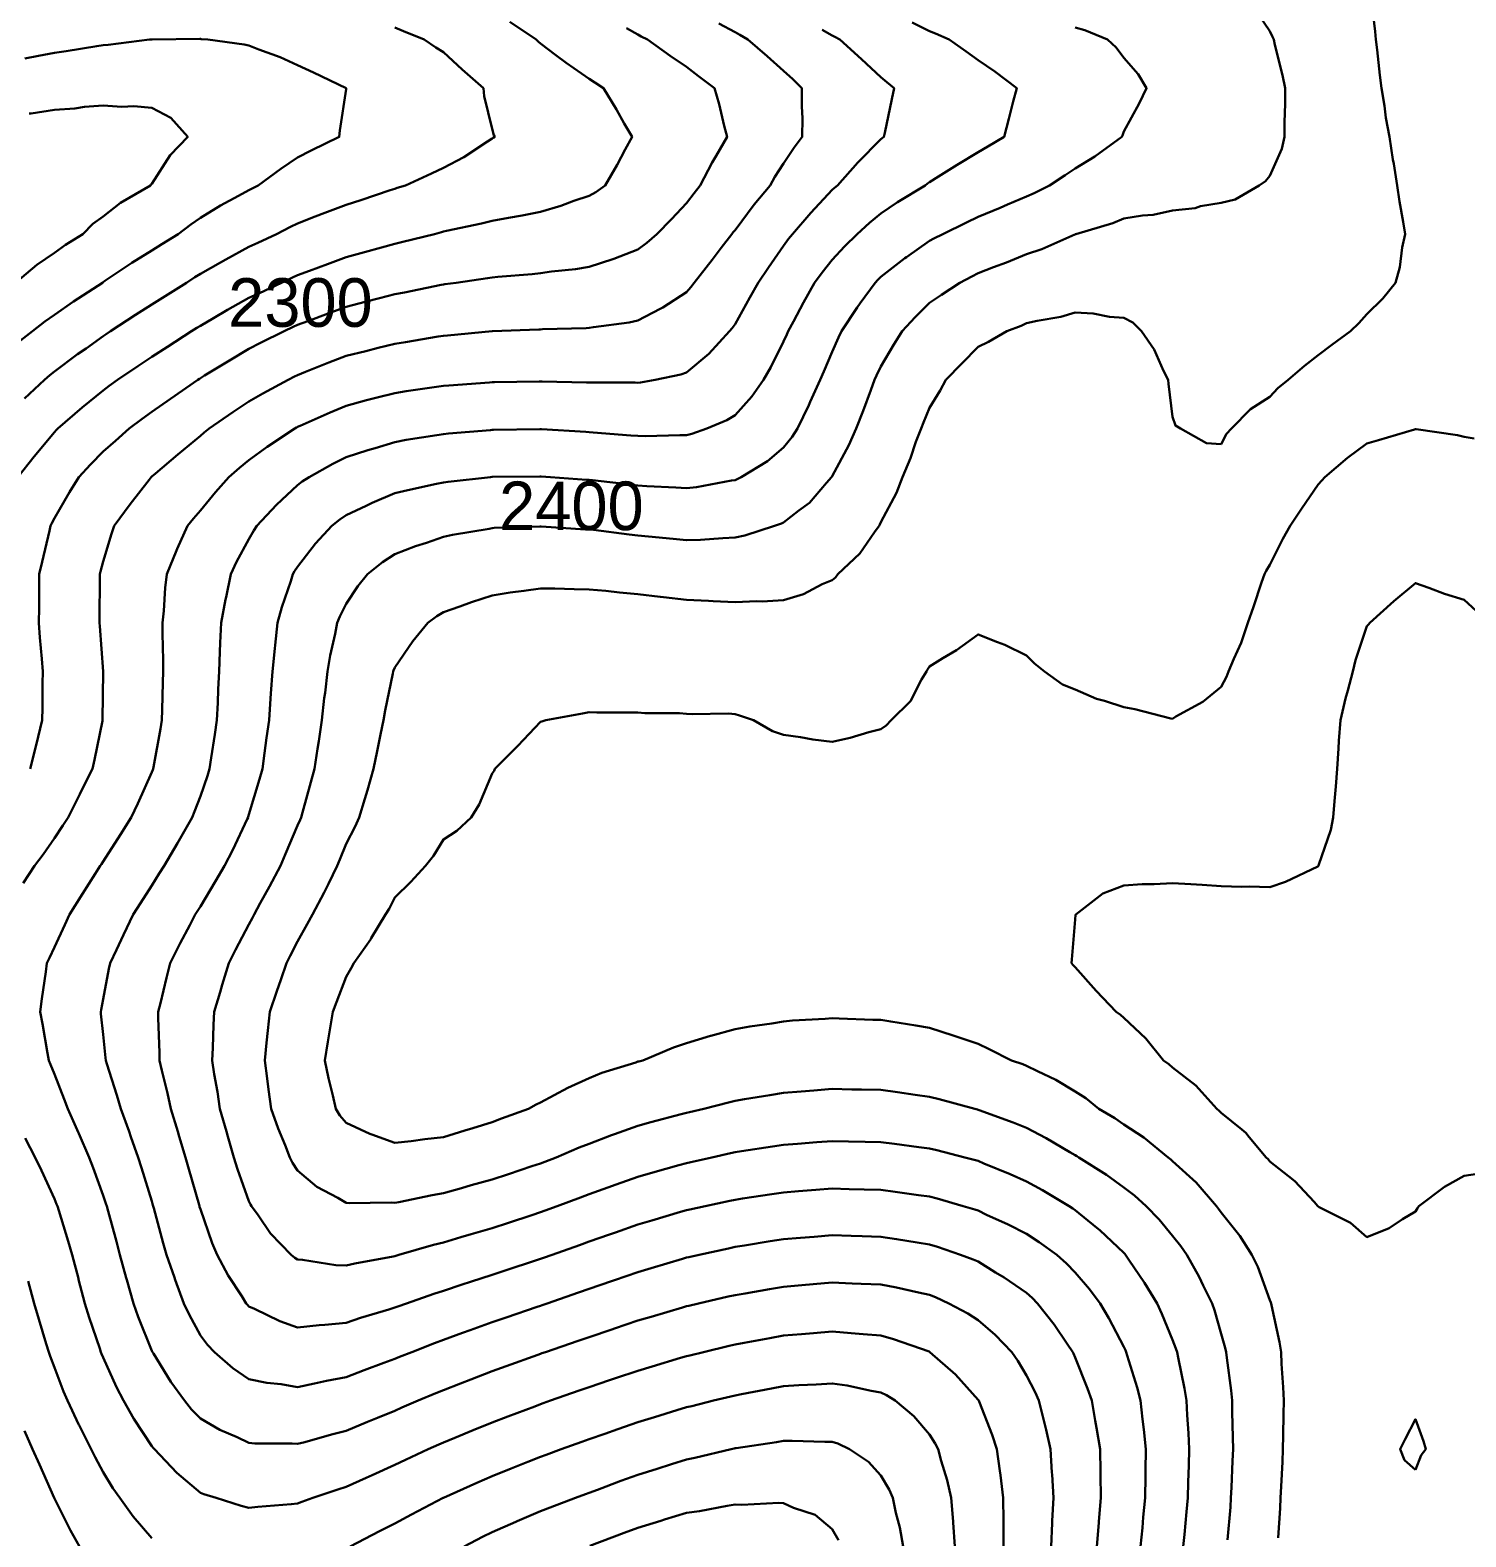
# Model space of a CAD drawing. Header units: inches. Extents: x 29277 to 43569, y 11651 to 22756.
# Drawn here: x 30785 to 33739, y 16870 to 19969 of the extents above; entities that cross this region are included whole.
import ezdxf

# ---------------------------------------------------------------- set-up
doc = ezdxf.new("R2010")
doc.units = ezdxf.units.IN
doc.header["$MEASUREMENT"] = 0
doc.layers.add('test_100m', color=124, linetype='Continuous', lineweight=30, true_color=0x00b06f)
doc.layers.add('test_20m', color=244, linetype='Continuous', lineweight=30, true_color=0xa80019)

msp = doc.modelspace()

# ---------------------------------------------------------------- linework, layer by layer
at = {"layer": 'test_100m'}
for points, elevation in [([(31772.1, 19986.7), (31826.1, 19949.9), (31830.9, 19945.5), (31835.3, 19942), (31866.8, 19918.3), (31887.8, 19902.4), (31935.3, 19869.3), (31946.9, 19861.5), (31964.8, 19849.9), (31991.4, 19806), (32007.5, 19777.6), (32023.6, 19749.9), (32009.4, 19724), (31992.5, 19692.6), (31967.9, 19649.9), (31948.8, 19636.4), (31935.3, 19628.7), (31903.5, 19618.1), (31877.1, 19608.1), (31835.3, 19596), (31797.2, 19588), (31769, 19583.6), (31735.3, 19577.2), (31713.7, 19571.5), (31641.9, 19556.5), (31635.3, 19554.9), (31631.4, 19553.8), (31617.1, 19549.9), (31551.5, 19533.7), (31535.3, 19530.1), (31507.9, 19522.5), (31472.7, 19512.5), (31435.3, 19502.3), (31396.8, 19488.3), (31359.9, 19474.5), (31335.3, 19465.4), (31324.7, 19460.5), (31302.5, 19449.9), (31256.6, 19428.6), (31235.3, 19418.4), (31191.4, 19393.8), (31162.3, 19376.9), (31135.3, 19361.4), (31128.2, 19357), (31117.2, 19349.9), (31067.4, 19317.8), (31035.3, 19297.2), (31006.8, 19278.4), (30964.7, 19249.9), (30947.7, 19237.5), (30935.3, 19228.3), (30892.2, 19193), (30842.3, 19149.9), (30838.9, 19146.3), (30835.3, 19142.5), (30793, 19092.2), (30759.8, 19049.9)], 2300), ([(32935.3, 19975), (32954.8, 19969.4), (33001.3, 19949.9), (33019.4, 19934), (33035.3, 19912.3), (33064.5, 19879.1), (33081.9, 19849.9), (33066.5, 19818.6), (33035.3, 19760.7), (33032.2, 19753), (33031.1, 19749.9), (32975.5, 19709.6), (32935.3, 19685), (32914.4, 19670.8), (32882.6, 19649.9), (32851, 19634.2), (32835.3, 19627.3), (32796.1, 19610.7), (32781, 19604.2), (32735.3, 19585.2), (32711.2, 19573.9), (32662.7, 19549.9), (32644.4, 19540.8), (32635.3, 19536), (32587.8, 19502.4), (32584.8, 19500.3), (32535.3, 19461.8), (32529.2, 19456), (32523.6, 19449.9), (32493, 19407.6), (32486.4, 19398.7), (32454.5, 19349.9), (32448.3, 19336.8), (32435.3, 19307.9), (32417.9, 19267.3), (32410.3, 19249.9), (32390.2, 19204.8), (32387.3, 19197.9), (32363.5, 19149.9), (32352.7, 19132.5), (32335.3, 19111), (32302.4, 19082.8), (32248.2, 19049.9), (32239.8, 19045.4), (32235.3, 19043.6), (32228, 19042.6), (32155.8, 19029.4), (32135.3, 19026.9), (32113.8, 19028.4), (32053.8, 19031.4), (32035.3, 19032.7), (32019.8, 19034.4), (31941.8, 19043.4), (31935.3, 19044.1), (31929.9, 19044.5), (31855.6, 19049.9), (31836.6, 19051.2), (31835.3, 19051.3), (31833.9, 19051.3), (31735.6, 19050.2), (31735.3, 19050.2), (31732.3, 19049.9), (31644.9, 19040.3), (31635.3, 19039.1), (31621.2, 19035.8), (31561.9, 19023.3), (31535.3, 19016.8), (31488.4, 18996.8), (31476.2, 18990.8), (31435.3, 18971.7), (31422.3, 18962.9), (31405.8, 18949.9), (31371.9, 18913.3), (31335.3, 18865.5), (31329.1, 18856.1), (31325.5, 18849.9), (31321.2, 18835.8), (31303.1, 18782.1), (31294.2, 18749.9), (31289.2, 18703.8), (31288.2, 18697), (31283.4, 18649.9), (31280.3, 18604.9), (31279.7, 18594.3), (31276.7, 18549.9), (31271.6, 18513.6), (31267.2, 18481.8), (31262.8, 18449.9), (31256.8, 18428.4), (31235.3, 18356), (31233.8, 18351.3), (31233.4, 18349.9), (31231.6, 18346.2), (31201.8, 18283.4), (31184.9, 18249.9), (31166.7, 18218.5), (31135.3, 18166.3), (31128.9, 18156.3), (31124.8, 18149.9), (31113.4, 18128), (31093.9, 18091.3), (31073.4, 18049.9), (31065.3, 18019.9), (31052.9, 17967.5), (31048.4, 17949.9), (31048.5, 17936.7), (31051.3, 17865.9), (31051.4, 17849.9), (31056, 17829.2), (31067.8, 17782.4), (31074.6, 17749.9), (31089, 17703.6), (31091.9, 17693.3), (31104.8, 17649.9), (31111.7, 17626.3), (31132.6, 17552.6), (31133.4, 17549.9), (31133.8, 17548.4), (31135.3, 17543.5), (31159.5, 17474.1), (31169.7, 17449.9), (31192.5, 17407.1), (31220.3, 17364.9), (31229.7, 17349.9), (31232.1, 17346.7), (31235.3, 17343.5), (31246.5, 17338.7), (31298.6, 17313.2), (31335.3, 17300.4), (31379.8, 17305.3), (31391.2, 17305.8), (31435.3, 17310.1), (31464.9, 17320.3), (31522.7, 17337.3), (31535.3, 17341.3), (31541.5, 17343.7), (31559.1, 17349.9), (31615.5, 17369.7), (31635.3, 17375.8), (31673.9, 17388.5), (31690.9, 17394.3), (31735.3, 17408.4), (31766.5, 17418.7), (31822.7, 17437.3), (31835.3, 17441.5), (31841.5, 17443.7), (31859.1, 17449.9), (31915.3, 17469.9), (31935.3, 17477), (31977.1, 17491.7), (31989.2, 17496), (32035.3, 17512.3), (32064.4, 17520.8), (32123.4, 17538.1), (32135.3, 17541.5), (32142.2, 17543), (32173.9, 17549.9), (32224.4, 17560.8), (32235.3, 17563.2), (32250.9, 17565.5), (32310.7, 17574.5), (32335.3, 17578.2), (32365.9, 17580.5), (32401.8, 17583.4), (32435.3, 17586), (32470.4, 17585.1), (32501, 17584.2), (32535.3, 17583.3), (32564.8, 17579.4), (32612.5, 17572.7), (32635.3, 17569.7), (32650.9, 17565.5), (32704.7, 17549.9), (32728.4, 17543), (32735.3, 17540.7), (32752.8, 17532.4), (32797.3, 17511.9), (32835.3, 17492.8), (32861.3, 17476), (32897.1, 17449.9), (32917.4, 17432.1), (32935.3, 17413.6), (32964.6, 17379.2), (32986.4, 17349.9), (33004.6, 17319.2), (33035.3, 17260.4), (33038.8, 17253.4), (33040.3, 17249.9), (33042.2, 17243), (33062.5, 17177.1), (33069.3, 17149.9), (33073.4, 17111.8), (33076.2, 17090.8), (33080.3, 17049.9), (33079.6, 17005.6), (33079.6, 16994.2), (33078.9, 16949.9), (33075.3, 16909.9), (33073.3, 16887.9), (33069.8, 16849.9)], 2400), ([(30773.4, 17088), (30790.2, 17049.9), (30804.1, 17018.7), (30834.8, 16949.9), (30835.3, 16948.8), (30868.2, 16882.8), (30886.6, 16849.9)], 2300), ([(31677.7, 16849.9), (31715.6, 16869.6), (31735.3, 16879.2), (31784.5, 16900.7), (31787.3, 16901.9), (31835.3, 16922.2), (31855.1, 16930.1), (31907.2, 16949.9), (31927.6, 16957.6), (31935.3, 16960.5), (31952, 16966.6), (32000.5, 16984.7), (32035.3, 16997.3), (32075.4, 17009.8), (32104.3, 17018.9), (32135.3, 17028.6), (32152.9, 17032.2), (32227, 17049.9), (32233.7, 17051.5), (32235.3, 17051.8), (32237.6, 17052.2), (32320.5, 17064.7), (32335.3, 17067.3), (32352.9, 17067.5), (32420.1, 17065.1), (32435.3, 17065.3), (32446.8, 17061.4), (32470.6, 17049.9), (32509.6, 17024.2), (32535.3, 16996.1), (32552.4, 16967.1), (32560, 16949.9), (32566.4, 16918.8), (32574.1, 16888.8), (32581.2, 16849.9)], 2300)]:
    msp.add_lwpolyline(points, dxfattribs=dict(at, elevation=elevation))
at = {"layer": 'test_20m'}
for points, elevation in [([(33543.2, 20042), (33552.1, 19966.7), (33553.7, 19949.9), (33556.3, 19928.9), (33561.9, 19876.5), (33565.4, 19849.9), (33571.6, 19813.6), (33574.5, 19789.1), (33582, 19749.9), (33588.7, 19703.4), (33590.6, 19694.6), (33597.9, 19649.9), (33602.1, 19616.7), (33610.2, 19575), (33613.8, 19549.9), (33607.7, 19522.4), (33603.1, 19482.1), (33593.9, 19449.9), (33568, 19417.1), (33535.3, 19385.4), (33518.7, 19366.5), (33501.9, 19349.9), (33463.3, 19321.9), (33435.3, 19300.8), (33406.6, 19278.6), (33373.3, 19249.9), (33352.3, 19232.9), (33335.3, 19215), (33295.5, 19189.7), (33256.9, 19149.9), (33246.5, 19138.7), (33235.3, 19117.8), (33205.1, 19119.7), (33152.1, 19149.9), (33141.3, 19155.9), (33135.3, 19173.8), (33127.4, 19242), (33126.2, 19249.9), (33116.8, 19268.4), (33097.9, 19312.5), (33071.4, 19349.9), (33053.5, 19368.1), (33035.3, 19377.8), (33005.6, 19379.6), (32972.2, 19386.8), (32935.3, 19388.4), (32905.8, 19379.4), (32857, 19371.7), (32835.3, 19366.4), (32824, 19361.2), (32794.4, 19349.9), (32756.9, 19328.3), (32735.3, 19317.7), (32701.6, 19283.6), (32669.3, 19249.9), (32657.4, 19227.8), (32635.3, 19192.7), (32623.2, 19162), (32618, 19149.9), (32607.6, 19122.2), (32596.5, 19088.7), (32579.7, 19049.9), (32567.7, 19017.5), (32535.3, 18956.9), (32533.1, 18952.1), (32531.7, 18949.9), (32522, 18936.6), (32492.4, 18892.8), (32446.7, 18849.9), (32441.7, 18843.4), (32435.3, 18838.2), (32414.9, 18829.5), (32376, 18809.2), (32335.3, 18796.9), (32291, 18794.2), (32280.3, 18794.9), (32235.3, 18792.7), (32190.3, 18794.9), (32181, 18795.6), (32135.3, 18797.7), (32088.2, 18802.8), (32081.5, 18803.7), (32035.3, 18809), (31997.7, 18812.3), (31969.4, 18815.7), (31935.3, 18819), (31904.5, 18819.1), (31864.6, 18820.6), (31835.3, 18820.7), (31801, 18815.6), (31772.8, 18812.4), (31735.3, 18806.3), (31692.9, 18792.3), (31669.1, 18783.7), (31635.3, 18772), (31621.7, 18763.5), (31603.2, 18749.9), (31572.7, 18712.5), (31535.3, 18657.9), (31532.9, 18652.2), (31532.2, 18649.9), (31531.4, 18646.1), (31515.4, 18569.7), (31511.9, 18549.9), (31505.9, 18520.5), (31498.8, 18486.3), (31491.5, 18449.9), (31479.1, 18406.1), (31473.5, 18388.1), (31462.2, 18349.9), (31453.7, 18331.4), (31435.3, 18295.3), (31422.3, 18262.9), (31416.8, 18249.9), (31398.6, 18213.2), (31390, 18195.2), (31365.7, 18149.9), (31355.3, 18129.9), (31335.3, 18094.4), (31320.3, 18064.8), (31312.6, 18049.9), (31300.7, 18015.3), (31292.7, 17992.5), (31278.3, 17949.9), (31273.9, 17911.3), (31271.6, 17886.2), (31267.6, 17849.9), (31272.6, 17812.5), (31275.7, 17790.3), (31281.1, 17749.9), (31295.4, 17710), (31309.5, 17675.7), (31319.5, 17649.9), (31324.8, 17639.4), (31335.3, 17623.2), (31375, 17589.6), (31418.1, 17567.1), (31435.3, 17556.9), (31441.6, 17556.2), (31527.9, 17557.3), (31535.3, 17556.7), (31543.5, 17558.1), (31612.3, 17572.9), (31635.3, 17576.6), (31672.4, 17587), (31692.3, 17592.9), (31735.3, 17604.5), (31769.1, 17616.1), (31817.4, 17632), (31835.3, 17638), (31843.9, 17641.3), (31867.3, 17649.9), (31914.7, 17670.5), (31935.3, 17678.5), (31981.2, 17695.8), (31987.1, 17698.1), (32035.3, 17715.2), (32062.3, 17722.9), (32124.3, 17738.9), (32135.3, 17741.9), (32141.8, 17743.4), (32171.4, 17749.9), (32221.7, 17763.5), (32235.3, 17766.6), (32255.1, 17769.8), (32306.7, 17778.5), (32335.3, 17782.9), (32371.2, 17785.8), (32397.2, 17788), (32435.3, 17791.1), (32475.7, 17790.3), (32495.3, 17789.9), (32535.3, 17789), (32569.7, 17784.3), (32606, 17779.2), (32635.3, 17775.2), (32655.5, 17770.1), (32729, 17749.9), (32734.1, 17748.7), (32735.3, 17748.4), (32737.7, 17747.5), (32807.8, 17722.4), (32835.3, 17711.2), (32875.3, 17689.9), (32923.9, 17661.3), (32935.3, 17654.7), (32938.3, 17652.9), (32942.7, 17649.9), (32999.5, 17614.1), (33035.3, 17588.7), (33057.3, 17571.9), (33081.3, 17549.9), (33107.8, 17522.4), (33135.3, 17488.9), (33152.8, 17467.4), (33165, 17449.9), (33190, 17404.7), (33198.5, 17386.7), (33216.8, 17349.9), (33221.6, 17336.3), (33235.3, 17287.4), (33243.9, 17258.6), (33245.8, 17249.9), (33247, 17238.2), (33256, 17170.7), (33258, 17149.9), (33258.2, 17127), (33259.7, 17074.3), (33259.9, 17049.9), (33258.9, 17026.3), (33256.6, 16971.2), (33255.7, 16949.9), (33254.4, 16930.8), (33248.5, 16863.2)], 2440), ([(33302.1, 20016.7), (33335.3, 19967.2), (33341.3, 19955.9), (33343.7, 19949.9), (33346.1, 19939.1), (33361.9, 19876.5), (33367.3, 19849.9), (33367.3, 19817.9), (33365.7, 19780.3), (33365.7, 19749.9), (33360, 19725.2), (33335.3, 19669.6), (33326.4, 19658.8), (33313.5, 19649.9), (33264.2, 19621), (33235.3, 19614.4), (33192.7, 19607.3), (33181.8, 19603.4), (33135.3, 19598.5), (33095.3, 19589.8), (33073.8, 19588.4), (33035.3, 19581.9), (33012.7, 19572.5), (32936.5, 19549.9), (32935.6, 19549.6), (32935.3, 19549.5), (32934.7, 19549.3), (32866.3, 19518.9), (32835.3, 19508.5), (32793.6, 19491.6), (32767, 19481.6), (32735.3, 19469.3), (32722.4, 19462.8), (32698, 19449.9), (32660.2, 19425), (32635.3, 19408.3), (32605.9, 19379.3), (32578.9, 19349.9), (32562.2, 19322.9), (32535.3, 19277.2), (32526.4, 19258.8), (32522.4, 19249.9), (32514.5, 19229.1), (32499, 19186.2), (32484.6, 19149.9), (32469.6, 19115.5), (32435.3, 19052), (32434.5, 19050.7), (32433.9, 19049.9), (32423.5, 19038.1), (32388.2, 18997), (32366.3, 18980.9), (32335.3, 18956.8), (32330.6, 18954.5), (32316.2, 18949.9), (32255.4, 18929.8), (32235.3, 18925.5), (32210, 18924.6), (32164.1, 18921.1), (32135.3, 18920.1), (32108.2, 18922.9), (32057.3, 18927.9), (32035.3, 18930.1), (32017.4, 18932), (31944.1, 18941.1), (31935.3, 18942.1), (31927.8, 18942.4), (31836.6, 18948.6), (31835.3, 18948.6), (31833.9, 18948.5), (31740, 18945.2), (31735.3, 18944.9), (31729.2, 18943.8), (31654.1, 18931), (31635.3, 18927.3), (31600.4, 18915), (31577.6, 18907.6), (31535.3, 18891.5), (31510.3, 18874.9), (31478.8, 18849.9), (31459.4, 18825.8), (31435.3, 18788.9), (31422.3, 18762.9), (31417, 18749.9), (31412.6, 18727.2), (31402.4, 18682.8), (31396.5, 18649.9), (31391.7, 18606.3), (31390.2, 18594.9), (31385.5, 18549.9), (31378.7, 18506.5), (31376.4, 18491), (31370, 18449.9), (31362.8, 18422.4), (31345.1, 18359.7), (31342.4, 18349.9), (31340.3, 18344.8), (31335.3, 18333.3), (31310.7, 18274.5), (31299.8, 18249.9), (31277.6, 18207.6), (31258.5, 18173.1), (31245.8, 18149.9), (31242.3, 18142.9), (31235.3, 18129.5), (31207.8, 18077.4), (31193.7, 18049.9), (31179.9, 18005.3), (31175.7, 17990.3), (31163.8, 17949.9), (31162.2, 17923), (31160.9, 17875.5), (31159.4, 17849.9), (31163.8, 17821.4), (31170.3, 17784.9), (31175.4, 17749.9), (31188.8, 17703.4), (31191.6, 17693.6), (31204.1, 17649.9), (31211.7, 17626.3), (31235.3, 17560.1), (31238.5, 17553.1), (31240.5, 17549.9), (31254, 17531.1), (31279.4, 17494), (31322.3, 17449.9), (31329.3, 17443.9), (31335.3, 17440.2), (31345.6, 17439.6), (31414.2, 17428.8), (31435.3, 17427.7), (31452.9, 17432.3), (31532.1, 17446.7), (31535.3, 17447.4), (31537.1, 17448), (31543.7, 17449.9), (31614.7, 17470.5), (31635.3, 17475.3), (31671.4, 17486), (31692.6, 17492.5), (31735.3, 17504.8), (31769.2, 17516), (31817, 17531.6), (31835.3, 17537.6), (31844.4, 17540.8), (31869.5, 17549.9), (31917.3, 17567.9), (31935.3, 17574.6), (31973.9, 17588.6), (31990.6, 17594.6), (32035.3, 17610.6), (32065.9, 17619.3), (32119.6, 17634.2), (32135.3, 17638.6), (32144.6, 17640.6), (32187.3, 17649.9), (32226.3, 17658.9), (32235.3, 17661), (32248.3, 17662.9), (32312.4, 17672.8), (32335.3, 17676.1), (32363.7, 17678.3), (32403.7, 17681.5), (32435.3, 17683.9), (32468.6, 17683.2), (32502.9, 17682.3), (32535.3, 17681.5), (32563.4, 17678), (32613.7, 17671.5), (32635.3, 17668.8), (32650.4, 17665), (32707.9, 17649.9), (32729.8, 17644.4), (32735.3, 17642.9), (32747.4, 17637.8), (32801.3, 17615.9), (32835.3, 17601), (32868.1, 17582.7), (32922.9, 17549.9), (32930.5, 17545.1), (32935.3, 17541.7), (32979.9, 17505.3), (32985.9, 17500.5), (33035.3, 17453.7), (33037.2, 17451.8), (33038.7, 17449.9), (33045.6, 17439.6), (33077.8, 17392.4), (33103.5, 17349.9), (33113.7, 17328.3), (33135.3, 17275.2), (33142.4, 17257.1), (33144.7, 17249.9), (33146.7, 17238.5), (33160, 17174.7), (33164, 17149.9), (33165.5, 17119.7), (33168.2, 17082.8), (33169.8, 17049.9), (33168.7, 17016.5), (33167.7, 16982.4), (33166.7, 16949.9), (33164.2, 16921), (33159.8, 16874.4), (33157.6, 16849.9)], 2420), ([(31772.1, 19986.7), (31826.1, 19949.9), (31830.9, 19945.5), (31835.3, 19942), (31866.8, 19918.3), (31887.8, 19902.4), (31935.3, 19869.3), (31946.9, 19861.5), (31964.8, 19849.9), (31991.4, 19806), (32007.5, 19777.6), (32023.6, 19749.9), (32009.4, 19724), (31992.5, 19692.6), (31967.9, 19649.9), (31948.8, 19636.4), (31935.3, 19628.7), (31903.5, 19618.1), (31877.1, 19608.1), (31835.3, 19596), (31797.2, 19588), (31769, 19583.6), (31735.3, 19577.2), (31713.7, 19571.5), (31641.9, 19556.5), (31635.3, 19554.9), (31631.4, 19553.8), (31617.1, 19549.9), (31551.5, 19533.7), (31535.3, 19530.1), (31507.9, 19522.5), (31472.7, 19512.5), (31435.3, 19502.3), (31396.8, 19488.3), (31359.9, 19474.5), (31335.3, 19465.4), (31324.7, 19460.5), (31302.5, 19449.9), (31256.6, 19428.6), (31235.3, 19418.4), (31191.4, 19393.8), (31162.3, 19376.9), (31135.3, 19361.4), (31128.2, 19357), (31117.2, 19349.9), (31067.4, 19317.8), (31035.3, 19297.2), (31006.8, 19278.4), (30964.7, 19249.9), (30947.7, 19237.5), (30935.3, 19228.3), (30892.2, 19193), (30842.3, 19149.9), (30838.9, 19146.3), (30835.3, 19142.5), (30793, 19092.2), (30759.8, 19049.9)], 2300), ([(32201.8, 19983.4), (32235.3, 19965.1), (32245, 19959.6), (32261.9, 19949.9), (32301.6, 19916.2), (32335.3, 19885.6), (32354, 19868.6), (32373, 19849.9), (32372.6, 19812.6), (32374, 19788.6), (32373.7, 19749.9), (32357.2, 19728), (32335.3, 19695), (32317.4, 19667.8), (32307.3, 19649.9), (32274.6, 19610.6), (32235.3, 19558), (32231.6, 19553.6), (32228.8, 19549.9), (32206.9, 19521.5), (32188.1, 19497.1), (32150.9, 19449.9), (32144.3, 19440.9), (32135.3, 19430.4), (32086.6, 19398.6), (32081.6, 19396.2), (32035.3, 19371.9), (32017.2, 19368), (31943.8, 19358.4), (31935.3, 19356.8), (31928.8, 19356.4), (31839.4, 19354), (31835.3, 19353.7), (31831.7, 19353.5), (31736.2, 19349.9), (31735.3, 19349.9), (31643.8, 19341.4), (31635.3, 19340.7), (31624.4, 19339), (31557.5, 19327.7), (31535.3, 19324.3), (31501.1, 19315.7), (31475.9, 19309.3), (31435.3, 19299.2), (31399.8, 19285.4), (31351.7, 19266.3), (31335.3, 19259.9), (31328.6, 19256.6), (31315.7, 19249.9), (31263.5, 19221.7), (31235.3, 19205.3), (31201.9, 19183.3), (31153.4, 19149.9), (31143.3, 19141.9), (31135.3, 19135), (31088.8, 19096.4), (31042.8, 19057.4), (31035.3, 19051), (31034, 19049.9), (31029.7, 19044.3), (30990.9, 18994.3), (30958.1, 18949.9), (30952.3, 18932.9), (30935.3, 18876.5), (30929.7, 18855.5), (30928.3, 18849.9), (30928.3, 18842.9), (30927.9, 18757.3), (30927.9, 18749.9), (30928.4, 18743), (30935, 18650.2), (30935, 18649.6), (30934.1, 18551.1), (30934.1, 18549.9), (30933.8, 18548.4), (30917.1, 18468.1), (30913.1, 18449.9), (30891.7, 18406.3), (30887.5, 18397.7), (30863.3, 18349.9), (30852.3, 18332.9), (30835.3, 18307.4), (30811.5, 18273.7), (30794.3, 18249.9), (30770.6, 18214.6)], 2340), ([(31535.3, 19974.6), (31553, 19967.6), (31595.4, 19949.9), (31619.5, 19934.1), (31635.3, 19923.9), (31674.1, 19888.7), (31717.6, 19849.9), (31719.3, 19833.9), (31735.3, 19766.4), (31738.8, 19753.4), (31740.9, 19749.9), (31737.5, 19747.7), (31735.3, 19746.6), (31726.1, 19740.7), (31677.3, 19707.9), (31635.3, 19686), (31610.9, 19674.3), (31557.4, 19649.9), (31540.4, 19644.8), (31535.3, 19643.3), (31525.5, 19640.1), (31465.4, 19619.8), (31435.3, 19610.2), (31391.4, 19593.8), (31371.3, 19585.9), (31335.3, 19572), (31320.5, 19564.7), (31291.9, 19549.9), (31253.2, 19532), (31235.3, 19523.6), (31187.6, 19497.6), (31176.9, 19491.5), (31135.3, 19468.1), (31124.1, 19461.1), (31106.9, 19449.9), (31062.8, 19422.3), (31035.3, 19404.8), (31001.6, 19383.6), (30950.6, 19349.9), (30941.3, 19343.8), (30935.3, 19339.8), (30900.1, 19314.7), (30882.7, 19302.5), (30835.3, 19266.9), (30825.7, 19259.5), (30814.6, 19249.9), (30773.4, 19211.8)], 2280), ([(32012, 19973.2), (32035.3, 19960.6), (32042.1, 19956.7), (32055, 19949.9), (32101.9, 19916.5), (32135.3, 19893.9), (32160.3, 19874.9), (32192.8, 19849.9), (32202.9, 19817.5), (32212.9, 19772.3), (32219, 19749.9), (32196.5, 19711.1), (32188, 19697.2), (32163.9, 19649.9), (32150.9, 19634.3), (32135.3, 19613.3), (32104.4, 19580.8), (32074.6, 19549.9), (32053.6, 19531.6), (32035.3, 19518.1), (31986.1, 19499.1), (31983.9, 19498.5), (31935.3, 19482.3), (31907.3, 19477.8), (31858, 19472.6), (31835.3, 19469.3), (31817.8, 19467.4), (31747.1, 19461.7), (31735.3, 19460.5), (31726.2, 19459), (31661.8, 19449.9), (31638.5, 19446.7), (31635.3, 19446.3), (31630.9, 19445.5), (31555.2, 19430), (31535.3, 19426.3), (31503.5, 19418.1), (31474.6, 19410.5), (31435.3, 19400.5), (31398.4, 19386.8), (31356.3, 19370.9), (31335.3, 19363.1), (31326.3, 19358.9), (31307.7, 19349.9), (31259.1, 19326.1), (31235.3, 19313.9), (31195.2, 19290), (31144.1, 19258.7), (31135.3, 19253.3), (31133.2, 19252), (31129.9, 19249.9), (31074, 19211.2), (31035.3, 19184.4), (31015.4, 19169.8), (30988.6, 19149.9), (30960.4, 19124.8), (30935.3, 19102.3), (30909.5, 19075.7), (30885.4, 19049.9), (30866.2, 19019), (30835.3, 18965.6), (30829.9, 18955.3), (30827.1, 18949.9), (30824.6, 18939.2), (30809.8, 18875.4), (30803.8, 18849.9), (30803.4, 18818), (30803.3, 18781.9), (30802.8, 18749.9), (30805, 18719.7), (30808.9, 18676.3), (30810.9, 18649.9), (30810.5, 18625.1), (30810.2, 18575), (30809.7, 18549.9), (30801.2, 18515.8), (30795.2, 18490), (30784.9, 18449.9)], 2320), ([(32414.8, 19970.3), (32435.3, 19958.5), (32440.9, 19955.5), (32450.8, 19949.9), (32495.4, 19910), (32535.3, 19872.9), (32547.9, 19862.5), (32562.4, 19849.9), (32557.9, 19827.3), (32543.3, 19757.9), (32541.7, 19749.9), (32538, 19747.1), (32535.3, 19744.9), (32488.2, 19697), (32445.9, 19649.9), (32440.1, 19645.1), (32435.3, 19640.6), (32391.3, 19593.9), (32353.4, 19549.9), (32345.4, 19539.8), (32335.3, 19525.6), (32303.9, 19481.3), (32282.8, 19449.9), (32265.9, 19419.3), (32235.3, 19364.6), (32229.2, 19356), (32224, 19349.9), (32181.6, 19303.6), (32135.3, 19265), (32124.1, 19261), (32070.7, 19249.9), (32040.6, 19244.5), (32035.3, 19244), (32029.7, 19244.3), (31941, 19244.2), (31935.3, 19244.4), (31930, 19244.6), (31838.4, 19246.8), (31835.3, 19246.9), (31832.3, 19246.9), (31740.1, 19245), (31735.3, 19245), (31729.9, 19244.5), (31646.7, 19238.4), (31635.3, 19237.5), (31620.8, 19235.4), (31558.7, 19226.4), (31535.3, 19222.9), (31498.8, 19213.4), (31477.2, 19208), (31435.3, 19196.7), (31402.3, 19182.9), (31340.8, 19155.4), (31335.3, 19153), (31333.3, 19151.9), (31329.9, 19149.9), (31272.8, 19112.4), (31235.3, 19084.7), (31216, 19069.2), (31193.7, 19049.9), (31166.1, 19019.1), (31135.3, 18981.1), (31120.8, 18964.4), (31109.1, 18949.9), (31087.7, 18902.3), (31086.1, 18899.1), (31066.4, 18849.9), (31063.1, 18822.1), (31060, 18774.6), (31057.3, 18749.9), (31057.3, 18727.9), (31058.7, 18673.3), (31058.7, 18649.9), (31058, 18627.2), (31056.7, 18571.3), (31056.1, 18549.9), (31053.1, 18532.1), (31038.8, 18453.4), (31038.2, 18449.9), (31037.4, 18447.8), (31035.3, 18442.8), (31006.6, 18378.6), (30993, 18349.9), (30970.8, 18314.4), (30935.3, 18259.1), (30931.7, 18253.5), (30929.3, 18249.9), (30919, 18233.7), (30892.9, 18192.3), (30866.2, 18149.9), (30856.3, 18128.9), (30835.3, 18082.9), (30824.6, 18060.6), (30819.7, 18049.9), (30817.3, 18031.9), (30808.9, 17976.2), (30805.7, 17949.9), (30810.5, 17925.1), (30820.7, 17864.5), (30823.4, 17849.9), (30827, 17841.6), (30835.3, 17821.6), (30855.3, 17769.9), (30862.4, 17749.9), (30884.4, 17700.8), (30885, 17699.6), (30906.3, 17649.9), (30914.5, 17629.1), (30935.3, 17572), (30940.9, 17555.5), (30942.7, 17549.9), (30945.4, 17539.8), (30962.5, 17477.1), (30969.9, 17449.9), (30982.8, 17402.4), (30983.8, 17398.4), (30997.5, 17349.9), (31007.4, 17322), (31035.3, 17252.6), (31036.1, 17250.7), (31036.5, 17249.9), (31038.7, 17246.5), (31074.2, 17188.8), (31102.6, 17149.9), (31117.1, 17131.8), (31135.3, 17112.8), (31175.3, 17089.9), (31210.8, 17074.4), (31235.3, 17062.7), (31247.3, 17061.9), (31323.8, 17061.4), (31335.3, 17060.8), (31350.1, 17064.7), (31405.2, 17080), (31435.3, 17087.6), (31479.2, 17106), (31499.7, 17114.3), (31535.3, 17129), (31549.8, 17135.4), (31583.2, 17149.9), (31619.9, 17165.3), (31635.3, 17171.5), (31670.6, 17185.2), (31691.7, 17193.5), (31735.3, 17210.2), (31764.5, 17220.7), (31829.6, 17244.2), (31835.3, 17246.3), (31838, 17247.2), (31845.5, 17249.9), (31912.5, 17272.7), (31935.3, 17280.7), (31981.6, 17296.2), (31987.2, 17298), (32035.3, 17314.4), (32062.7, 17322.4), (32127, 17341.7), (32135.3, 17344.1), (32140, 17345.2), (32160.1, 17349.9), (32221.4, 17363.8), (32235.3, 17367), (32255.9, 17370.5), (32305.9, 17379.3), (32335.3, 17384.3), (32372.8, 17387.4), (32395.8, 17389.3), (32435.3, 17392.6), (32476.4, 17391), (32495, 17390.2), (32535.3, 17388.6), (32567.7, 17382.3), (32613, 17372.1), (32635.3, 17367.6), (32647.9, 17362.5), (32675.4, 17349.9), (32714.4, 17329), (32735.3, 17315.5), (32770.3, 17285), (32804.8, 17249.9), (32817.3, 17232), (32835.3, 17201.4), (32852.5, 17167.1), (32860.3, 17149.9), (32868.3, 17116.9), (32875.3, 17089.9), (32884.5, 17049.9), (32887.4, 17002), (32887.5, 16997.7), (32890.3, 16949.9), (32888.1, 16902.7), (32887.7, 16897.5), (32885.6, 16849.9)], 2360), ([(32599.9, 19985.3), (32635.3, 19967.6), (32647.8, 19962.4), (32676, 19949.9), (32710.7, 19925.3), (32735.3, 19907.7), (32769.9, 19884.5), (32814.9, 19849.9), (32807.8, 19822.4), (32798.4, 19786.8), (32788.9, 19749.9), (32755.3, 19729.9), (32735.3, 19718.2), (32692.6, 19692.6), (32653.6, 19668.2), (32635.3, 19656.9), (32631.3, 19653.9), (32626.5, 19649.9), (32569.6, 19615.5), (32535.3, 19592.5), (32512.1, 19573.1), (32486.9, 19549.9), (32460.5, 19524.6), (32435.3, 19497), (32414.3, 19470.9), (32399.1, 19449.9), (32375.9, 19409.2), (32355.4, 19370), (32344.6, 19349.9), (32341.8, 19343.4), (32335.3, 19328.6), (32309, 19276.1), (32293.8, 19249.9), (32269.7, 19215.5), (32235.3, 19177.4), (32218.2, 19167), (32177.3, 19149.9), (32146.1, 19139.1), (32135.3, 19136.3), (32121.8, 19136.5), (32050.9, 19134.3), (32035.3, 19134.5), (32021.2, 19135.8), (31943.3, 19141.9), (31935.3, 19142.6), (31928.5, 19143.1), (31836.9, 19148.3), (31835.3, 19148.4), (31833.8, 19148.4), (31738.2, 19147), (31735.3, 19147), (31732.1, 19146.7), (31645.7, 19139.5), (31635.3, 19138.5), (31621.5, 19136.1), (31558.9, 19126.3), (31535.3, 19122.1), (31495.1, 19109.7), (31479.9, 19105.3), (31435.3, 19090.7), (31408.1, 19077.1), (31358.8, 19049.9), (31344.6, 19040.6), (31335.3, 19033.4), (31292.2, 18993), (31251.6, 18949.9), (31245.2, 18940), (31235.3, 18922.2), (31209.7, 18875.5), (31197.6, 18849.9), (31188.1, 18802.7), (31187, 18798.2), (31178.1, 18749.9), (31176, 18709.2), (31175.5, 18690.1), (31173.6, 18649.9), (31171.9, 18613.3), (31170.9, 18585.5), (31169.3, 18549.9), (31164.9, 18520.2), (31157.6, 18472.2), (31154.3, 18449.9), (31149.7, 18435.5), (31135.3, 18393.6), (31123.4, 18361.8), (31118.6, 18349.9), (31096.5, 18311.1), (31088.5, 18296.7), (31060.7, 18249.9), (31050.8, 18234.4), (31035.3, 18209.9), (31011.8, 18173.4), (30997, 18149.9), (30976.8, 18108.4), (30962.5, 18077.1), (30949.8, 18049.9), (30947.1, 18038), (30935.3, 17976), (30931, 17954.2), (30930.2, 17949.9), (30930.8, 17945.4), (30935.3, 17903.1), (30940.2, 17854.8), (30940.5, 17849.9), (30942.7, 17842.5), (30963.5, 17778.1), (30971.5, 17749.9), (30988.8, 17703.4), (30992.4, 17692.8), (31007.6, 17649.9), (31014.4, 17629), (31035.3, 17559.9), (31037.6, 17552.2), (31038.2, 17549.9), (31039.4, 17545.8), (31059, 17473.6), (31065.8, 17449.9), (31081.8, 17403.4), (31083.4, 17398.1), (31101.4, 17349.9), (31112.2, 17326.8), (31135.3, 17284.2), (31149.9, 17264.5), (31164, 17249.9), (31202.2, 17216.8), (31235.3, 17193.9), (31272.2, 17186.8), (31301.6, 17183.6), (31335.3, 17177.9), (31370.4, 17185.1), (31394.5, 17190.7), (31435.3, 17198.4), (31472.4, 17212.8), (31512.9, 17227.5), (31535.3, 17235.9), (31545.2, 17240), (31570, 17249.9), (31616.9, 17268.3), (31635.3, 17275.1), (31674.7, 17289.4), (31690.2, 17295), (31735.3, 17311), (31764.2, 17321), (31828.2, 17342.8), (31835.3, 17345.2), (31838.8, 17346.4), (31848.5, 17349.9), (31913, 17372.2), (31935.3, 17380), (31981, 17395.6), (31987.4, 17397.7), (32035.3, 17414.3), (32062.8, 17422.4), (32126.9, 17441.5), (32135.3, 17444), (32140.1, 17445.1), (32161.4, 17449.9), (32222, 17463.2), (32235.3, 17466.1), (32254.5, 17469.1), (32307.5, 17477.7), (32335.3, 17482), (32370.2, 17484.8), (32398.1, 17487), (32435.3, 17490), (32474.3, 17488.9), (32496.9, 17488.2), (32535.3, 17487.2), (32567.7, 17482.3), (32609.8, 17475.4), (32635.3, 17471.4), (32651.7, 17466.3), (32699.5, 17449.9), (32725.5, 17440.1), (32735.3, 17435.9), (32771.5, 17413.6), (32788.8, 17403.4), (32835.3, 17371.5), (32846.7, 17361.3), (32857.8, 17349.9), (32891.7, 17306.3), (32918.6, 17266.6), (32930.2, 17249.9), (32931.8, 17246.5), (32935.3, 17238.5), (32960.4, 17175.1), (32969.2, 17149.9), (32976.3, 17108.9), (32979.2, 17093.8), (32986.4, 17049.9), (32987.1, 17001.7), (32987.1, 16998.1), (32987.8, 16949.9), (32983.8, 16901.4), (32983.6, 16898.2), (32979.8, 16849.9)], 2380), ([(32935.3, 19975), (32954.8, 19969.4), (33001.3, 19949.9), (33019.4, 19934), (33035.3, 19912.3), (33064.5, 19879.1), (33081.9, 19849.9), (33066.5, 19818.6), (33035.3, 19760.7), (33032.2, 19753), (33031.1, 19749.9), (32975.5, 19709.6), (32935.3, 19685), (32914.4, 19670.8), (32882.6, 19649.9), (32851, 19634.2), (32835.3, 19627.3), (32796.1, 19610.7), (32781, 19604.2), (32735.3, 19585.2), (32711.2, 19573.9), (32662.7, 19549.9), (32644.4, 19540.8), (32635.3, 19536), (32587.8, 19502.4), (32584.8, 19500.3), (32535.3, 19461.8), (32529.2, 19456), (32523.6, 19449.9), (32493, 19407.6), (32486.4, 19398.7), (32454.5, 19349.9), (32448.3, 19336.8), (32435.3, 19307.9), (32417.9, 19267.3), (32410.3, 19249.9), (32390.2, 19204.8), (32387.3, 19197.9), (32363.5, 19149.9), (32352.7, 19132.5), (32335.3, 19111), (32302.4, 19082.8), (32248.2, 19049.9), (32239.8, 19045.4), (32235.3, 19043.6), (32228, 19042.6), (32155.8, 19029.4), (32135.3, 19026.9), (32113.8, 19028.4), (32053.8, 19031.4), (32035.3, 19032.7), (32019.8, 19034.4), (31941.8, 19043.4), (31935.3, 19044.1), (31929.9, 19044.5), (31855.6, 19049.9), (31836.6, 19051.2), (31835.3, 19051.3), (31833.9, 19051.3), (31735.6, 19050.2), (31735.3, 19050.2), (31732.3, 19049.9), (31644.9, 19040.3), (31635.3, 19039.1), (31621.2, 19035.8), (31561.9, 19023.3), (31535.3, 19016.8), (31488.4, 18996.8), (31476.2, 18990.8), (31435.3, 18971.7), (31422.3, 18962.9), (31405.8, 18949.9), (31371.9, 18913.3), (31335.3, 18865.5), (31329.1, 18856.1), (31325.5, 18849.9), (31321.2, 18835.8), (31303.1, 18782.1), (31294.2, 18749.9), (31289.2, 18703.8), (31288.2, 18697), (31283.4, 18649.9), (31280.3, 18604.9), (31279.7, 18594.3), (31276.7, 18549.9), (31271.6, 18513.6), (31267.2, 18481.8), (31262.8, 18449.9), (31256.8, 18428.4), (31235.3, 18356), (31233.8, 18351.3), (31233.4, 18349.9), (31231.6, 18346.2), (31201.8, 18283.4), (31184.9, 18249.9), (31166.7, 18218.5), (31135.3, 18166.3), (31128.9, 18156.3), (31124.8, 18149.9), (31113.4, 18128), (31093.9, 18091.3), (31073.4, 18049.9), (31065.3, 18019.9), (31052.9, 17967.5), (31048.4, 17949.9), (31048.5, 17936.7), (31051.3, 17865.9), (31051.4, 17849.9), (31056, 17829.2), (31067.8, 17782.4), (31074.6, 17749.9), (31089, 17703.6), (31091.9, 17693.3), (31104.8, 17649.9), (31111.7, 17626.3), (31132.6, 17552.6), (31133.4, 17549.9), (31133.8, 17548.4), (31135.3, 17543.5), (31159.5, 17474.1), (31169.7, 17449.9), (31192.5, 17407.1), (31220.3, 17364.9), (31229.7, 17349.9), (31232.1, 17346.7), (31235.3, 17343.5), (31246.5, 17338.7), (31298.6, 17313.2), (31335.3, 17300.4), (31379.8, 17305.3), (31391.2, 17305.8), (31435.3, 17310.1), (31464.9, 17320.3), (31522.7, 17337.3), (31535.3, 17341.3), (31541.5, 17343.7), (31559.1, 17349.9), (31615.5, 17369.7), (31635.3, 17375.8), (31673.9, 17388.5), (31690.9, 17394.3), (31735.3, 17408.4), (31766.5, 17418.7), (31822.7, 17437.3), (31835.3, 17441.5), (31841.5, 17443.7), (31859.1, 17449.9), (31915.3, 17469.9), (31935.3, 17477), (31977.1, 17491.7), (31989.2, 17496), (32035.3, 17512.3), (32064.4, 17520.8), (32123.4, 17538.1), (32135.3, 17541.5), (32142.2, 17543), (32173.9, 17549.9), (32224.4, 17560.8), (32235.3, 17563.2), (32250.9, 17565.5), (32310.7, 17574.5), (32335.3, 17578.2), (32365.9, 17580.5), (32401.8, 17583.4), (32435.3, 17586), (32470.4, 17585.1), (32501, 17584.2), (32535.3, 17583.3), (32564.8, 17579.4), (32612.5, 17572.7), (32635.3, 17569.7), (32650.9, 17565.5), (32704.7, 17549.9), (32728.4, 17543), (32735.3, 17540.7), (32752.8, 17532.4), (32797.3, 17511.9), (32835.3, 17492.8), (32861.3, 17476), (32897.1, 17449.9), (32917.4, 17432.1), (32935.3, 17413.6), (32964.6, 17379.2), (32986.4, 17349.9), (33004.6, 17319.2), (33035.3, 17260.4), (33038.8, 17253.4), (33040.3, 17249.9), (33042.2, 17243), (33062.5, 17177.1), (33069.3, 17149.9), (33073.4, 17111.8), (33076.2, 17090.8), (33080.3, 17049.9), (33079.6, 17005.6), (33079.6, 16994.2), (33078.9, 16949.9), (33075.3, 16909.9), (33073.3, 16887.9), (33069.8, 16849.9)], 2400), ([(30774, 19911.2), (30802.1, 19916.7), (30835.3, 19923.1), (30858.9, 19926.3), (30922.1, 19936.7), (30935.3, 19938.6), (30945.8, 19939.4), (31030.5, 19949.9), (31034.8, 19950.3), (31035.3, 19950.4), (31035.8, 19950.4), (31133.9, 19951.3), (31135.3, 19951.3), (31136.6, 19951.2), (31150.9, 19949.9), (31225.3, 19939.9), (31235.3, 19937.9), (31255.4, 19929.8), (31299.5, 19914.1), (31335.3, 19897.5), (31368, 19882.6), (31435.1, 19850.1), (31435.5, 19849.9), (31435.3, 19848.3), (31422.3, 19762.9), (31421, 19749.9), (31363.3, 19721.9), (31335.3, 19707.2), (31301, 19684.2), (31254.5, 19649.9), (31241.5, 19643.6), (31235.3, 19640.5), (31213.8, 19628.4), (31176.8, 19608.4), (31135.3, 19583), (31115.5, 19569.6), (31089.6, 19549.9), (31056, 19529.2), (31035.3, 19515.8), (30994.3, 19490.9), (30938.9, 19453.5), (30935.3, 19451.1), (30934.6, 19450.6), (30933.6, 19449.9), (30874.2, 19411), (30835.3, 19383.5), (30815.5, 19369.7), (30790, 19349.9), (30759, 19326.2)], 2260), ([(30783.3, 19797.9), (30787, 19798.2), (30835.3, 19805.7), (30877, 19808.1), (30896.8, 19811.4), (30935.3, 19814.1), (30973.8, 19811.4), (30998.7, 19813.3), (31035.3, 19809.8), (31074.5, 19789.1), (31109.2, 19749.9), (31072.8, 19712.4), (31035.3, 19653.4), (31033.4, 19651.7), (31032.7, 19649.9), (30971, 19614.2), (30935.3, 19586.2), (30913.9, 19571.3), (30893.6, 19549.9), (30857.7, 19527.5), (30835.3, 19511.2), (30798.9, 19486.3), (30754.6, 19449.9)], 2240), ([(33755.9, 19129.3), (33735.3, 19132.7), (33721.7, 19136.3), (33636.8, 19148.3), (33635.3, 19148.7), (33633.5, 19148.1), (33559, 19126.2), (33535.3, 19119.1), (33495.5, 19089.7), (33448.5, 19049.9), (33442.3, 19042.9), (33435.3, 19034.8), (33400.7, 18984.5), (33377.1, 18949.9), (33362.5, 18922.7), (33335.3, 18869.2), (33328.1, 18857.1), (33324.3, 18849.9), (33318.5, 18833.1), (33302.2, 18783), (33290, 18749.9), (33276.4, 18708.8), (33261.3, 18675.9), (33250.9, 18649.9), (33246.3, 18638.9), (33235.3, 18618.2), (33197.8, 18587.3), (33142.5, 18557.2), (33135.3, 18552.8), (33131.7, 18553.4), (33057.9, 18572.5), (33035.3, 18576.3), (32995.5, 18589.7), (32979.2, 18593.8), (32935.3, 18612.9), (32908.7, 18623.3), (32872.2, 18649.9), (32851.5, 18666.1), (32835.3, 18682.7), (32790.2, 18704.8), (32775, 18710.2), (32735.3, 18726.4), (32691.1, 18694.1), (32662.5, 18677.1), (32635.3, 18660.1), (32631.3, 18653.9), (32628.9, 18649.9), (32619.1, 18633.7), (32596.5, 18588.7), (32556.7, 18549.9), (32546.1, 18539.1), (32535.3, 18531.5), (32510.8, 18525.4), (32471.9, 18513.3), (32435.3, 18505.5), (32395.7, 18510.3), (32370.2, 18515), (32335.3, 18519.7), (32312.7, 18527.3), (32273.4, 18549.9), (32244.6, 18559.2), (32235.3, 18562.2), (32221.9, 18563.3), (32147.4, 18562), (32135.3, 18563.1), (32121, 18564.2), (32049.5, 18564.1), (32035.3, 18565.3), (32019.4, 18565.7), (31951, 18565.6), (31935.3, 18566), (31921.8, 18563.4), (31846.2, 18549.9), (31838, 18547.2), (31835.3, 18546.6), (31788.2, 18497), (31741.3, 18449.9), (31739.4, 18445.8), (31735.3, 18440.3), (31709.2, 18376), (31692.2, 18349.9), (31663, 18322.1), (31635.3, 18304.4), (31614.6, 18270.5), (31598.2, 18249.9), (31568.2, 18217), (31535.3, 18184.7), (31523.6, 18161.6), (31516.4, 18149.9), (31486.9, 18101.5), (31485.7, 18099.5), (31450.9, 18049.9), (31445.6, 18039.6), (31435.3, 18021.9), (31415.5, 17969.7), (31407.6, 17949.9), (31402.2, 17916.8), (31397.4, 17887.8), (31391.2, 17849.9), (31398.7, 17813.3), (31407.6, 17777.6), (31413.7, 17749.9), (31422.2, 17736.8), (31435.3, 17721.4), (31483.9, 17698.5), (31487.7, 17697.5), (31535.3, 17680.3), (31569.2, 17683.8), (31597.1, 17688.1), (31635.3, 17691.6), (31679.5, 17705.7), (31695.9, 17710.5), (31735.3, 17722.6), (31754.9, 17730.3), (31810.5, 17749.9), (31826.1, 17759.1), (31835.3, 17763.4), (31863.5, 17778.1), (31891.5, 17793.7), (31935.3, 17813.1), (31961.2, 17824), (32031.2, 17845.8), (32035.3, 17847.3), (32037.3, 17847.9), (32045.7, 17849.9), (32108.9, 17876.3), (32135.3, 17885), (32184.9, 17900.2), (32185.8, 17900.4), (32235.3, 17913.9), (32265.7, 17919.5), (32311.3, 17925.9), (32335.3, 17930), (32353.6, 17931.6), (32420.6, 17935.2), (32435.3, 17936.4), (32449.2, 17936), (32519, 17933.6), (32535.3, 17933.1), (32555.5, 17929.7), (32607.2, 17921.8), (32635.3, 17916.7), (32684.1, 17901.1), (32685.9, 17900.6), (32735.3, 17883.6), (32758.4, 17873.1), (32804.1, 17849.9), (32827.5, 17842.1), (32835.3, 17839), (32857.3, 17827.9), (32895.6, 17810.2), (32935.3, 17786), (32957.2, 17771.9), (32984.1, 17749.9), (33016.4, 17731), (33035.3, 17718.3), (33076.5, 17691.1), (33126.5, 17649.9), (33131.6, 17646.2), (33135.3, 17642.8), (33183.8, 17598.4), (33226, 17549.9), (33230.1, 17544.7), (33235.3, 17537.1), (33274, 17488.6), (33298.8, 17449.9), (33310.6, 17425.3), (33335.3, 17356.4), (33337.4, 17352), (33338.1, 17349.9), (33338.7, 17346.5), (33355.7, 17270.3), (33358.6, 17249.9), (33359.6, 17225.6), (33363.2, 17177.8), (33364.2, 17149.9), (33363.6, 17121.6), (33363.2, 17077.8), (33362.6, 17049.9), (33361.4, 17023.8), (33358.7, 16973.3), (33357.6, 16949.9), (33356.9, 16928.3), (33352.7, 16867.4)], 2460), ([(33759.9, 18774.5), (33735.3, 18797.4), (33695.1, 18809.7), (33663, 18822.1), (33635.3, 18831.8), (33590.4, 18794.7), (33541.1, 18749.9), (33538.3, 18746.8), (33535.3, 18743.2), (33512.2, 18673), (33506.2, 18649.9), (33496, 18610.7), (33491.1, 18594.1), (33480.9, 18549.9), (33477.9, 18507.2), (33476.8, 18491.4), (33473.9, 18449.9), (33471.6, 18413.6), (33468.4, 18383), (33466.1, 18349.9), (33461.1, 18324), (33436, 18250.6), (33435.8, 18249.9), (33435.6, 18249.6), (33435.3, 18249.3), (33434.3, 18248.9), (33368, 18217.1), (33335.3, 18206.3), (33293, 18207.6), (33278.3, 18206.9), (33235.3, 18208.1), (33196.3, 18210.9), (33173, 18212.2), (33135.3, 18214.8), (33097.9, 18212.5), (33072.7, 18212.5), (33035.3, 18209.9), (32992.2, 18193), (32936.2, 18149.9), (32936.1, 18149.1), (32935.3, 18139.6), (32927.9, 18057.3), (32927.8, 18049.9), (32931.3, 18045.9), (32935.3, 18041.7), (32978.3, 17992.9), (33019.2, 17949.9), (33028.7, 17943.3), (33035.3, 17937.1), (33080.2, 17894.8), (33116.9, 17849.9), (33127.5, 17842.2), (33135.3, 17835), (33183.6, 17798.2), (33226.5, 17749.9), (33231.6, 17746.2), (33235.3, 17742.2), (33277.8, 17707.4), (33286.2, 17700.8), (33293.3, 17691.8), (33328.2, 17649.9), (33331.9, 17646.5), (33335.3, 17642.1), (33373.7, 17611.5), (33386.8, 17601.4), (33426.5, 17558.7), (33434.7, 17549.9), (33435, 17549.6), (33435.3, 17549.1), (33437.1, 17548.1), (33501.3, 17515.9), (33535.3, 17486.5), (33580.8, 17504.4), (33608.8, 17523.4), (33635.3, 17539.2), (33639.7, 17545.5), (33642.2, 17549.9), (33695.3, 17589.9), (33735.3, 17612.5), (33768, 17617.1)], 2480), ([(30775, 17689.6), (30795.5, 17649.9), (30808.7, 17623.3), (30835.3, 17564.8), (30839.6, 17554.2), (30841.3, 17549.9), (30843.9, 17541.3), (30863.4, 17478), (30871.8, 17449.9), (30884.4, 17400.8), (30884.7, 17399.4), (30897.7, 17349.9), (30906.5, 17321.1), (30928.1, 17257.1), (30930.4, 17249.9), (30931.8, 17246.4), (30935.3, 17238.5), (30962.7, 17177.3), (30976.9, 17149.9), (30998.1, 17112.7), (31035.3, 17056.1), (31038, 17052.6), (31040.6, 17049.9), (31086.8, 17001.4), (31135.3, 16960.2), (31142.6, 16957.3), (31167.7, 16949.9), (31218.9, 16933.5), (31235.3, 16929.4), (31253.7, 16931.5), (31322.1, 16936.8), (31335.3, 16938.2), (31343.7, 16941.5), (31366.5, 16949.9), (31418.2, 16967), (31435.3, 16972.2), (31476.2, 16990.8), (31488.7, 16996.5), (31535.3, 17017.5), (31557.2, 17028), (31603.7, 17049.9), (31625.6, 17059.6), (31635.3, 17063.8), (31658.9, 17073.6), (31696.3, 17088.9), (31735.3, 17104.9), (31768, 17117.2), (31823.4, 17138), (31835.3, 17142.5), (31840.7, 17144.5), (31855.9, 17149.9), (31914.8, 17170.4), (31935.3, 17177.6), (31977.1, 17191.7), (31989.4, 17195.8), (32035.3, 17211.3), (32064.9, 17220.2), (32123.1, 17237.7), (32135.3, 17241.4), (32142.1, 17243), (32170.5, 17249.9), (32222.9, 17262.3), (32235.3, 17265.2), (32254, 17268.6), (32306.7, 17278.5), (32335.3, 17283.7), (32372.1, 17286.7), (32396.6, 17288.6), (32435.3, 17291.8), (32474.3, 17288.9), (32498.7, 17286.5), (32535.3, 17283.7), (32561.6, 17276.2), (32634.4, 17250.8), (32635.3, 17250.5), (32635.7, 17250.3), (32636.3, 17249.9), (32689.1, 17203.7), (32735.3, 17151.8), (32736.1, 17150.7), (32736.6, 17149.9), (32737.3, 17147.9), (32764.6, 17079.2), (32774.1, 17049.9), (32780, 17005.1), (32781.6, 16996.2), (32787.3, 16949.9), (32787.6, 16902.2), (32787.5, 16897.7), (32787.8, 16849.9)], 2340), ([(30780.9, 17395.6), (30793.3, 17349.9), (30802.8, 17317.4), (30818.2, 17267), (30823.3, 17249.9), (30826.5, 17241.1), (30835.3, 17218.2), (30853.9, 17168.6), (30861.9, 17149.9), (30885.4, 17100.1), (30885.8, 17099.4), (30910.8, 17049.9), (30918.9, 17033.5), (30935.3, 17002.9), (30955.1, 16969.7), (30969.3, 16949.9), (30996.9, 16911.5), (31035.3, 16866.6)], 2320), ([(31443.7, 16849.9), (31503.8, 16881.4), (31535.3, 16897.2), (31569.5, 16915.7), (31635.1, 16949.9), (31635.5, 16950.1), (31704.2, 16981), (31735.3, 16994.6), (31774.8, 17010.4), (31809.2, 17023.8), (31835.3, 17034.1), (31846.8, 17038.4), (31877.8, 17049.9), (31920.1, 17065.1), (31935.3, 17070.6), (31967.1, 17081.7), (31994.1, 17091.1), (32035.3, 17105.4), (32069.3, 17115.9), (32115.4, 17130.1), (32135.3, 17136.2), (32146.4, 17138.8), (32191.1, 17149.9), (32226.7, 17158.5), (32235.3, 17160.6), (32248.4, 17163), (32310.6, 17174.6), (32335.3, 17179.3), (32366.7, 17181.4), (32402, 17183.2), (32435.3, 17185.4), (32466, 17180.7), (32515.3, 17169.9), (32535.3, 17166.5), (32546.6, 17161.2), (32564.9, 17149.9), (32603.3, 17118), (32635.3, 17080.5), (32647.2, 17061.8), (32653.1, 17049.9), (32659.5, 17025.7), (32671.7, 16986.4), (32680.1, 16949.9), (32683.9, 16901.2), (32684.2, 16898.8), (32687.8, 16849.9)], 2320), ([(30773.4, 17088), (30790.2, 17049.9), (30804.1, 17018.7), (30834.8, 16949.9), (30835.3, 16948.8), (30868.2, 16882.8), (30886.6, 16849.9)], 2300), ([(31677.7, 16849.9), (31715.6, 16869.6), (31735.3, 16879.2), (31784.5, 16900.7), (31787.3, 16901.9), (31835.3, 16922.2), (31855.1, 16930.1), (31907.2, 16949.9), (31927.6, 16957.6), (31935.3, 16960.5), (31952, 16966.6), (32000.5, 16984.7), (32035.3, 16997.3), (32075.4, 17009.8), (32104.3, 17018.9), (32135.3, 17028.6), (32152.9, 17032.2), (32227, 17049.9), (32233.7, 17051.5), (32235.3, 17051.8), (32237.6, 17052.2), (32320.5, 17064.7), (32335.3, 17067.3), (32352.9, 17067.5), (32420.1, 17065.1), (32435.3, 17065.3), (32446.8, 17061.4), (32470.6, 17049.9), (32509.6, 17024.2), (32535.3, 16996.1), (32552.4, 16967.1), (32560, 16949.9), (32566.4, 16918.8), (32574.1, 16888.8), (32581.2, 16849.9)], 2300), ([(31936.4, 16851), (32007.3, 16877.9), (32035.3, 16888.4), (32082.6, 16902.6), (32090.5, 16905.1), (32135.3, 16918.8), (32162.5, 16922.6), (32219.1, 16933.7), (32235.3, 16936.2), (32249.6, 16935.6), (32325.2, 16939.8), (32335.3, 16939.2), (32355.6, 16929.6), (32400.3, 16914.9), (32435.3, 16885.5), (32448.3, 16863)], 2280)]:
    msp.add_lwpolyline(points, dxfattribs=dict(at, elevation=elevation))
at = {"layer": 'test_20m', "elevation": 2480}
msp.add_lwpolyline([(33635.3, 17007.2), (33647.2, 17037.9), (33656.3, 17049.9), (33651.9, 17066.5), (33635.3, 17111.7), (33614.3, 17070.9), (33603.5, 17049.9), (33612.7, 17027.3)], close=True, dxfattribs=at)

# ---------------------------------------------------------------- texts
for s, p in [('2300', (31192.4, 19359.1, 2300)), ('2400', (31749.9, 18940.8, 2400))]:
    msp.add_text(s, height=100).set_placement(p)

doc.saveas('drawing.dxf')
